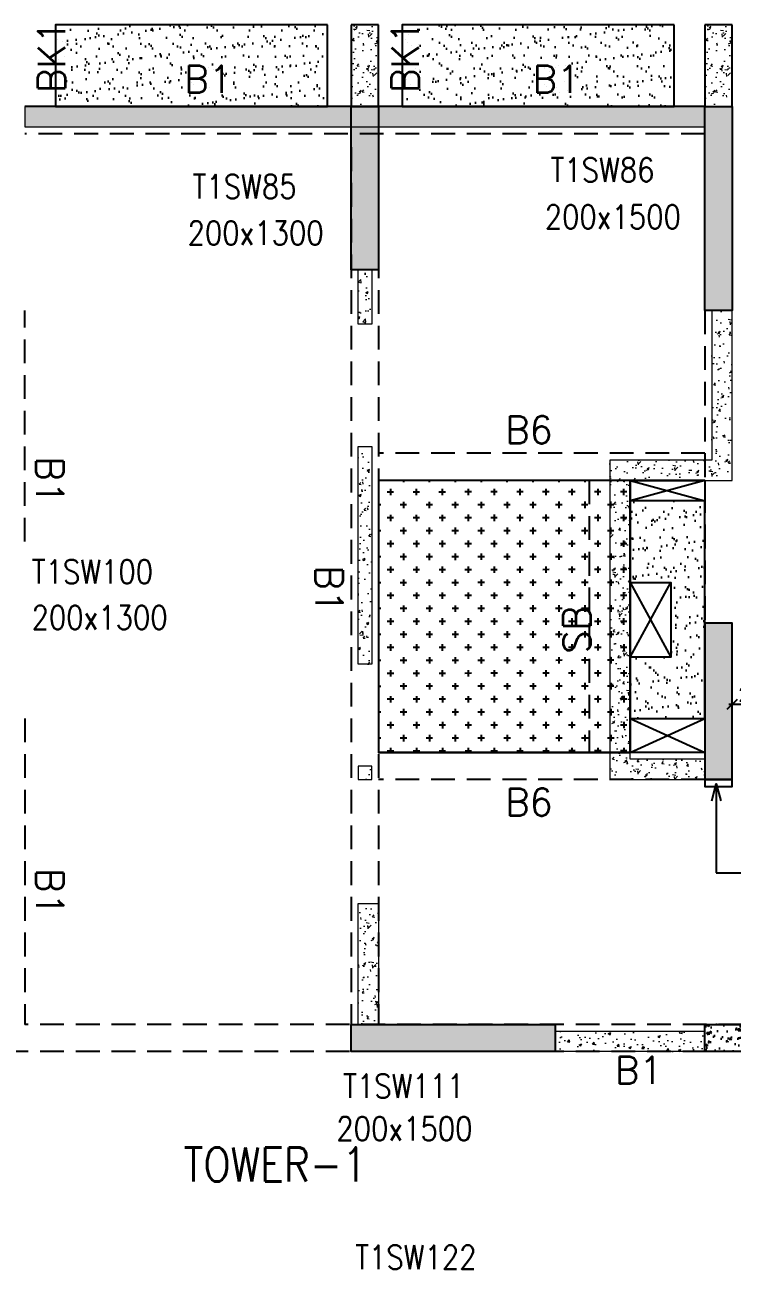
# Model space of a CAD drawing. Header units: millimetres. Extents: x 1078357 to 2594950, y -4969473 to -4636555.
# Drawn here: x 1754625 to 1759825, y -4666730 to -4657581 of the extents above; entities that cross this region are included whole.
import ezdxf

# ---------------------------------------------------------------- set-up
doc = ezdxf.new("R2010")
doc.units = ezdxf.units.MM
doc.header["$PDMODE"] = 35
for name, pattern in [('CONTINOUS', [0]), ('HIDDEN', [0.375, 0.25, -0.125]), ('New Retail block$0$CONTINOUS', [0])]:
    doc.linetypes.add(name, pattern=pattern)
doc.layers.get('0').update_dxf_attribs({"lineweight": 0})
doc.layers.get('Defpoints').update_dxf_attribs({"lineweight": 0})
for name, color, linetype, lineweight in [('A-_ANOTDIMA_D-', 6, 'Continuous', 13), ('COL. NO.', 30, 'Continuous', 25), ('COL. SIZE', 7, 'Continuous', 25), ('DIM', 9, 'Continuous', 25), ('HATCH', 8, 'Continuous', 30), ('RCC UPSTAND', 43, 'Continuous', 30), ('S-NON STR RCC WALL', 8, 'Continuous', 0)]:
    doc.layers.add(name, color=color, linetype=linetype, lineweight=lineweight)
for name, color, linetype in [('B-200x325', 201, 'HIDDEN'), ('B-200x650', 241, 'HIDDEN'), ('B-300xSLAB THK.', 151, 'Continuous'), ('BK1-200x650', 241, 'HIDDEN'), ('DROP SLAB', 8, 'Continuous'), ('NON STR. RCC WALL', 6, 'Continuous'), ('S-COLUMN_SHEAR WALL', 1, 'Continuous'), ('S-PROJECTION', 54, 'New Retail block$0$CONTINOUS'), ('SLAB FOLD', 8, 'Continuous'), ('TEXT', 7, 'Continuous')]:
    doc.layers.add(name, color=color, linetype=linetype)
doc.styles.add('Roman', font='romans')
doc.styles.add('ROMANS', font='romans.shx', dxfattribs={"width": 0.85})
doc.dimstyles.new('HARESH', dxfattribs={"dimtxt": 150, "dimasz": 75, "dimexe": 0, "dimexo": 0, "dimgap": 25, "dimtad": 1, "dimdec": 0, "dimdsep": 46, "dimtxsty": 'Roman', "dimblk": 'OBLIQUE', "dimcen": 225, "dimdle": 25, "dimclrd": 2, "dimclre": 2, "dimclrt": 7, "dimadec": 8, "dimazin": 1, "dimtfac": 1, "dimtdec": 0, "dimtmove": 0, "dimatfit": 0, "dimfxl": 1, "dimlwd": -1, "dimlwe": -1, "dimarcsym": 0})

# ---------------------------------------------------------------- blocks, each defined once
blk = doc.blocks.new('_Oblique')
at = {"color": 0, "linetype": 'ByBlock', "lineweight": -2}
blk.add_line((-0.5, -0.5), (0.5, 0.5), dxfattribs=at)
blk = doc.blocks.new('*D1417')
at = {"layer": 'Defpoints', "color": 0, "ltscale": 700, "transparency": 16777216}
for p in [(1759824.7, -4662578.2), (1759824.7, -4662980.3, 0), (1760499.3, -4662980.3, 0)]:
    blk.add_point(p, dxfattribs=at)
at = {"layer": 'DIM', "color": 2, "ltscale": 700, "transparency": 16777216}
for p, q in [((1760524.3, -4662578.2), (1759799.7, -4662578.2)), ((1759824.7, -4662980.3), (1759824.7, -4662578.2)), ((1760499.3, -4662980.3), (1760499.3, -4662578.2))]:
    blk.add_line(p, q, dxfattribs=at)
at = {"layer": 'DIM', "color": 2, "ltscale": 700, "transparency": 16777216, "xscale": 75, "yscale": 75, "zscale": 75, "rotation": 180}
blk.add_blockref('_Oblique', (1759824.7, -4662578.2), dxfattribs=at)
at = {"layer": 'DIM', "color": 2, "ltscale": 700, "transparency": 16777216, "xscale": 75, "yscale": 75, "zscale": 75}
blk.add_blockref('_Oblique', (1760499.3, -4662578.2), dxfattribs=at)
at = {"layer": 'DIM', "color": 7, "ltscale": 700, "transparency": 16777216, "insert": (1760162, -4662503.2), "char_height": 150, "attachment_point": 5, "style": 'Roman'}
blk.add_mtext('{\\H0.666667x;200x650}', dxfattribs=at)
blk = doc.blocks.new('G$CD63B60BD')
at = {"layer": 'COL. NO.', "linetype": 'Continuous', "style": 'ROMANS', "width": 0.85}
for s, p in [('T1SW86', (61839.4, 15346.7, -320.4)), ('T1SW85', (59207.6, 15224, -320.4)), ('T1SW100', (58025.2, 12391.2, -320.4)), ('T1SW111', (60314.4, 8609.2, -320.4)), ('T1SW122', (60403.1, 7350.6, -320.4))]:
    blk.add_text(s, height=175, dxfattribs=at).set_placement(p)
at = {"layer": 'COL. SIZE', "linetype": 'Continuous', "style": 'ROMANS', "width": 0.85}
for s, p in [('200x1500', (61797.3, 15000.9, -320.4)), ('200x1300', (59170.8, 14882.7, -320.4)), ('200x1300', (58024, 12054.3, -320.4)), ('200x1500', (60265.2, 8295.7, -320.4))]:
    blk.add_text(s, height=175, dxfattribs=at).set_placement(p)

msp = doc.modelspace()

# ---------------------------------------------------------------- hatches: boundary and pattern name
at = {"layer": 'DROP SLAB'}
h = msp.add_hatch(dxfattribs=at)
h.set_pattern_fill('CROSS', color=8, scale=15, angle=0.03079)
h.set_pattern_definition([(180.03079016, (-1567767.08, 9379525.57), (-95.1987999, -95.3011726), [47.625, -142.875]), (270.03079016, (-1567790.905, 9379549.37), (95.3011726, -95.1987999), [47.625, -142.875])])
h.paths.add_polyline_path([(1759074.4, -4660931), (1757224.6, -4660931.2), (1757224.6, -4662931.1), (1759074.4, -4662930.9)])
at = {"layer": 'HATCH'}
h = msp.add_hatch(dxfattribs=at)
h.set_pattern_fill('AR-SAND', color=8, scale=3, angle=179.97015)
h.set_pattern_definition([(37.4701541, (-1188308.67, 9329389.39), (-4.7236114, 146.8264517), [0, -115.824, 0, -129.54, 0, -123.825]), (7.4701541, (-1188308.67, 9329389.4), (134.9689868, 214.9772528), [0, -62.484, 0, -104.394, 0, -40.005]), (327.4701541, (-1188402.4, 9329389.44), (237.2979035, 0.3075449), [0, -38.1, 0, -137.16, 0, -179.07]), (317.4701541, (-1188402.4, 9329389.44), (229.1017424, 66.759465), [0, -19.05, 0, -89.916, 0, -102.87])])
h.paths.add_polyline_path([(1756849.9, -4657580.9), (1754849.9, -4657580.9), (1754849.9, -4658180.8), (1756849.9, -4658180.8)])
h = msp.add_hatch(dxfattribs=at)
h.set_pattern_fill('AR-SAND', color=8, scale=3, angle=179.97015)
h.set_pattern_definition([(37.4701541, (-1190858.67, 9329389.39), (-4.7236114, 146.8264517), [0, -115.824, 0, -129.54, 0, -123.825]), (7.4701541, (-1190858.67, 9329389.4), (134.9689868, 214.9772528), [0, -62.484, 0, -104.394, 0, -40.005]), (327.4701541, (-1190952.4, 9329389.44), (237.2979035, 0.3075449), [0, -38.1, 0, -137.16, 0, -179.07]), (317.4701541, (-1190952.4, 9329389.44), (229.1017424, 66.759465), [0, -19.05, 0, -89.916, 0, -102.87])])
h.paths.add_polyline_path([(1759399.9, -4657580.9), (1757399.9, -4657580.9), (1757399.9, -4658180.8), (1759399.9, -4658180.8)])
h = msp.add_hatch(dxfattribs=at)
h.set_pattern_fill('AR-SAND', color=8, scale=3, angle=0.02985)
h.set_pattern_definition([(37.47015413, (-3272408.95, 18697427.78), (-4.72361136, 146.8264517), [0, -115.824, 0, -129.54, 0, -123.825]), (7.4701541, (-3272408.95, 18697427.78), (134.9689868, 214.9772528), [0, -62.484, 0, -104.394, 0, -40.005]), (327.4701541, (-3272502.67, 18697427.83), (237.2979035, 0.3075449), [0, -38.1, 0, -137.16, 0, -179.07]), (317.4701541, (-3272502.67, 18697427.83), (229.1017424, 66.759465), [0, -19.05, 0, -89.916, 0, -102.87])])
h.paths.add_polyline_path([(1759624.1, -4661080.8), (1759074.1, -4661080.8), (1759074.1, -4661680.9), (1759374, -4661680.9), (1759374, -4662230.8), (1759074.1, -4662230.8), (1759074.1, -4662680.8), (1759624, -4662680.8)])
at = {"layer": 'RCC UPSTAND'}
h = msp.add_hatch(dxfattribs=at)
h.set_pattern_fill('AR-CONC', color=8, scale=20, angle=90)
h.set_pattern_definition([(140, (-1448750.34, -7202350.42), (12.550427, 143.4520365), [15, -165]), (85, (-1448750.34, -7202350.42), (-150.438427, -27.7502667), [12, -132]), (190.4514445, (-1448749.3, -7202338.47), (-137.887998, 115.7017693), [12.7480384, -140.2284224]), (136.1842, (-1448790.34, -7202350.42), (33.103856, 213.448266), [22.5, -247.5]), (186.6356355, (-1448787.58, -7202332.63), (-194.82372, 186.932389), [19.122068, -210.342752]), (81.184164, (-1448790.34, -7202350.42), (-194.82372, 186.932389), [18, -198]), (111, (-1448780.34, -7202330.42), (80.523778, 119.3814104), [15, -165]), (56, (-1448780.34, -7202330.42), (-145.030009, 48.6630664), [12, -132]), (161.4514447, (-1448773.63, -7202320.47), (-64.5062306, 168.0444753), [12.748038, -140.2284224]), (127.5, (-1448750.344, -7202350.42), (-66.57877077, 2.43197106), [0, -130.4, 0, -134, 0, -132.5]), (97.5, (-1448750.344, -7202350.42), (-78.8823424, 52.6139075), [0, -76.4, 0, -127.4, 0, -50.5]), (57.5, (-1448750.344, -7202395.02), (4.51097435, 106.7644872), [0, -50, 0, -156, 0, -207]), (47.5, (-1448750.34, -7202415.02), (-20.0209965, 116.6372339), [0, -65, 0, -103.6, 0, -147])])
h.paths.add_polyline_path([(1760949.7, -4664930.9), (1760949.7, -4665130.9), (1759624.7, -4665130.9), (1759624.7, -4664930.9)])
at = {"layer": 'S-COLUMN_SHEAR WALL', "lineweight": 25}
h = msp.add_hatch(color=1, dxfattribs=at)
h.dxf.hatch_style = 1
h.paths.add_polyline_path([(1757024.7, -4659380.9), (1757224.7, -4659380.9), (1757224.7, -4658180.9), (1757024.7, -4658180.9)])
at = {"layer": 'S-COLUMN_SHEAR WALL', "lineweight": 25, "extrusion": (-1.00316e-06, 2.11765e-11, 1)}
h = msp.add_hatch(color=1, dxfattribs=at)
h.dxf.hatch_style = 1
h.paths.add_polyline_path([(1759624.7, -4658180.9), (1759824.7, -4658180.9), (1759824.7, -4659680.8), (1759624.7, -4659680.8)])
h = msp.add_hatch(color=1, dxfattribs=at)
h.dxf.hatch_style = 1
h.paths.add_polyline_path([(1759624.7, -4663130.9), (1759824.7, -4663130.9), (1759824.7, -4661980.9), (1759624.7, -4661980.9)])
at = {"layer": 'S-COLUMN_SHEAR WALL', "lineweight": 25}
h = msp.add_hatch(color=1, dxfattribs=at)
h.dxf.hatch_style = 1
h.paths.add_polyline_path([(1757024.7, -4664930.8), (1758524.7, -4664930.8), (1758524.7, -4665130.8), (1757024.7, -4665130.8)])
at = {"layer": 'S-NON STR RCC WALL'}
h = msp.add_hatch(dxfattribs=at)
h.set_pattern_fill('AR-CONC', color=256, angle=180)
h.set_pattern_definition([(50, (-6776820.1, 32897507.36), (182.184669, -15.93908554), [19.05, -209.55]), (355, (-6776820.1, 32897507.36), (-35.2434214, 191.0568452), [15.24, -167.6405842]), (100.4514447, (-6776804.92, 32897506.04), (146.9412471, 175.1177519), [16.1900088, -178.0902446]), (46.1842, (-6776820.1, 32897558.16), (271.0790409, -42.0423279), [28.575, -314.325]), (96.6355576, (-6776797.51, 32897554.66), (237.404134, 247.4261246), [24.2850231, -267.1356082]), (351.1841512, (-6776820.1, 32897558.16), (237.404134, 247.4261246), [22.859967, -251.459732]), (21, (-6776794.7, 32897545.46), (151.61439127, -102.2651982), [19.05, -209.55]), (326, (-6776794.7, 32897545.46), (61.80202835, 184.1879661), [15.24, -167.64]), (71.451445, (-6776782.07, 32897536.94), (213.4164193, 81.9227689), [16.1900088, -178.0899376]), (37.5, (-6776820.104, 32897507.364), (3.08860325, 84.55503887), [0, -165.608, 0, -170.18, 0, -168.275]), (7.5, (-6776820.1, 32897507.36), (66.8196625, 100.18057482), [0, -97.028, 0, -161.798, 0, -64.135]), (327.5, (-6776876.746, 32897507.364), (135.59059517, -5.72874399), [0, -63.5, 0, -198.12, 0, -262.89]), (317.5, (-6776902.15, 32897507.36), (148.1291814, 25.42649103), [0, -82.55, 0, -131.572, 0, -186.69])])
h.paths.add_polyline_path([(1757224.7, -4658180.8), (1757224.7, -4657580.8), (1757024.7, -4657580.8), (1757024.7, -4658180.8), (1757224.7, -4658180.8)], is_closed=False)
h = msp.add_hatch(dxfattribs=at)
h.set_pattern_fill('AR-CONC', color=256, angle=180)
h.set_pattern_definition([(50, (-6774220.1, 32897507.36), (182.184669, -15.93908554), [19.05, -209.55]), (355, (-6774220.1, 32897507.36), (-35.2434214, 191.0568452), [15.24, -167.6405842]), (100.4514447, (-6774204.92, 32897506.04), (146.9412471, 175.1177519), [16.1900088, -178.0902446]), (46.1842, (-6774220.1, 32897558.16), (271.0790409, -42.0423279), [28.575, -314.325]), (96.6355576, (-6774197.51, 32897554.66), (237.404134, 247.4261246), [24.2850231, -267.1356082]), (351.1841512, (-6774220.1, 32897558.16), (237.404134, 247.4261246), [22.859967, -251.459732]), (21, (-6774194.7, 32897545.46), (151.61439127, -102.2651982), [19.05, -209.55]), (326, (-6774194.7, 32897545.46), (61.80202835, 184.1879661), [15.24, -167.64]), (71.451445, (-6774182.07, 32897536.94), (213.4164193, 81.9227689), [16.1900088, -178.0899376]), (37.5, (-6774220.104, 32897507.364), (3.08860325, 84.55503887), [0, -165.608, 0, -170.18, 0, -168.275]), (7.5, (-6774220.1, 32897507.36), (66.8196625, 100.18057482), [0, -97.028, 0, -161.798, 0, -64.135]), (327.5, (-6774276.746, 32897507.364), (135.59059517, -5.72874399), [0, -63.5, 0, -198.12, 0, -262.89]), (317.5, (-6774302.15, 32897507.36), (148.1291814, 25.42649103), [0, -82.55, 0, -131.572, 0, -186.69])])
h.paths.add_polyline_path([(1759824.7, -4658180.8), (1759824.7, -4657580.8), (1759624.7, -4657580.8), (1759624.7, -4658180.8), (1759824.7, -4658180.8)], is_closed=False)
h = msp.add_hatch(dxfattribs=at)
h.set_pattern_fill('AR-CONC', color=256)
h.set_pattern_definition([(50, (-5739970.31, 27975610.97), (182.184669, -15.93908554), [19.05, -209.55]), (355, (-5739970.31, 27975610.97), (-35.2434214, 191.0568452), [15.24, -167.6405842]), (100.4514447, (-5739955.13, 27975609.64), (146.9412471, 175.1177519), [16.1900088, -178.0902446]), (46.1842, (-5739970.31, 27975661.77), (271.0790409, -42.042328), [28.575, -314.325]), (96.6355576, (-5739947.72, 27975658.27), (237.404134, 247.4261246), [24.2850231, -267.1356082]), (351.1841512, (-5739970.3, 27975661.77), (237.404134, 247.4261246), [22.859967, -251.459732]), (21, (-5739944.91, 27975649.07), (151.6143913, -102.2651982), [19.05, -209.55]), (326, (-5739944.91, 27975649.07), (61.8020283, 184.1879661), [15.24, -167.64]), (71.451445, (-5739932.28, 27975640.55), (213.4164193, 81.9227689), [16.1900088, -178.0899376]), (37.5, (-5739970.31, 27975610.97), (3.08860325, 84.55503887), [0, -165.608, 0, -170.18, 0, -168.275]), (7.5, (-5739970.31, 27975610.97), (66.8196625, 100.18057482), [0, -97.028, 0, -161.798, 0, -64.135]), (327.5, (-5740026.954, 27975610.97), (135.59059517, -5.72874399), [0, -63.5, 0, -198.12, 0, -262.89]), (317.5, (-5740052.35, 27975610.97), (148.1291814, 25.42649103), [0, -82.55, 0, -131.572, 0, -186.69])])
h.paths.add_polyline_path([(1759621.9, -4658180.9), (1754624.9, -4658180.9), (1754624.9, -4658330.9), (1759621.9, -4658330.9)])
h = msp.add_hatch(dxfattribs=at)
h.set_pattern_fill('AR-CONC', color=256, angle=180)
h.set_pattern_definition([(50, (1757138.12, -4712688.38), (182.18467, -15.9391), [19.05, -209.55]), (355, (1757138.12, -4712688.38), (-35.2434, 191.05685), [15.24, -167.6406]), (100.45144, (1757153.3, -4712689.7), (146.94125, 175.11775), [16.19, -178.09024]), (46.1842, (1757138.12, -4712637.58), (271.079, -42.0423), [28.575, -314.325]), (96.63556, (1757160.7, -4712641.08), (237.4041, 247.4261), [24.285, -267.1356]), (351.18415, (1757138.12, -4712637.58), (237.4041, 247.4261), [22.86, -251.4597]), (21, (1757163.52, -4712650.28), (151.6144, -102.2652), [19.05, -209.55]), (326, (1757163.52, -4712650.28), (61.802, 184.18797), [15.24, -167.64]), (71.45144, (1757176.16, -4712658.8), (213.4164, 81.92277), [16.19, -178.08994]), (37.5, (1757138.12, -4712688.38), (3.0886, 84.55504), [0, -165.608, 0, -170.18, 0, -168.275]), (7.5, (1757138.12, -4712688.38), (66.81966, 100.18057), [0, -97.028, 0, -161.798, 0, -64.135]), (327.5, (1757081.48, -4712688.38), (135.590595, -5.72874), [0, -63.5, 0, -198.12, 0, -262.89]), (317.5, (1757056.08, -4712688.38), (148.12918, 25.4265), [0, -82.55, 0, -131.572, 0, -186.69])])
h.paths.add_polyline_path([(1757074.9, -4659380.9), (1757174.9, -4659380.9), (1757174.9, -4659780.9), (1757074.9, -4659780.9)])
h = msp.add_hatch(dxfattribs=at)
h.set_pattern_fill('AR-CONC', color=256)
h.set_pattern_definition([(50, (-4642745.6, 23291591.78), (182.184669, -15.9390855), [19.05, -209.55]), (355, (-4642745.6, 23291591.78), (-35.2434214, 191.0568452), [15.24, -167.6405842]), (100.4514447, (-4642730.41, 23291590.45), (146.9412471, 175.1177519), [16.1900088, -178.0902446]), (46.1842, (-4642745.6, 23291642.58), (271.0790409, -42.042328), [28.575, -314.325]), (96.6355576, (-4642723, 23291639.08), (237.404134, 247.4261246), [24.2850231, -267.1356082]), (351.1841512, (-4642745.6, 23291642.58), (237.404134, 247.4261246), [22.859967, -251.459732]), (21, (-4642720.2, 23291629.88), (151.6143913, -102.2651982), [19.05, -209.55]), (326, (-4642720.2, 23291629.88), (61.8020283, 184.1879661), [15.24, -167.64]), (71.451445, (-4642707.56, 23291621.36), (213.4164193, 81.9227689), [16.1900088, -178.0899376]), (37.5, (-4642745.6, 23291591.78), (3.08860325, 84.55503887), [0, -165.608, 0, -170.18, 0, -168.275]), (7.5, (-4642745.6, 23291591.78), (66.8196625, 100.18057482), [0, -97.028, 0, -161.798, 0, -64.135]), (327.5, (-4642802.24, 23291591.78), (135.59059517, -5.728744), [0, -63.5, 0, -198.12, 0, -262.89]), (317.5, (-4642827.64, 23291591.78), (148.1291814, 25.42649103), [0, -82.55, 0, -131.572, 0, -186.69])])
h.paths.add_polyline_path([(1758924.9, -4660780.9), (1758924.9, -4663130.9), (1759624.9, -4663130.9), (1759624.9, -4662980.9), (1759074.9, -4662980.9), (1759074.9, -4660930.9), (1759824.9, -4660930.9), (1759824.9, -4659680.8), (1759674.9, -4659680.8), (1759674.9, -4660780.9)])
h = msp.add_hatch(dxfattribs=at)
h.set_pattern_fill('AR-CONC', color=256, angle=180)
h.set_pattern_definition([(50, (2854362.84, -9396707.56), (182.184669, -15.9390855), [19.05, -209.55]), (355, (2854362.84, -9396707.56), (-35.2434214, 191.056845), [15.24, -167.640584]), (100.4514447, (2854378.02, -9396708.9), (146.941247, 175.117752), [16.190009, -178.0902446]), (46.1842, (2854362.84, -9396656.76), (271.079041, -42.042328), [28.575, -314.325]), (96.6355576, (2854385.43, -9396660.27), (237.404134, 247.426125), [24.285023, -267.135608]), (351.184151, (2854362.84, -9396656.76), (237.404134, 247.426125), [22.859967, -251.459732]), (21, (2854388.24, -9396669.46), (151.6143913, -102.265198), [19.05, -209.55]), (326, (2854388.24, -9396669.46), (61.802028, 184.187966), [15.24, -167.64]), (71.451445, (2854400.87, -9396677.99), (213.416419, 81.922769), [16.190009, -178.0899376]), (37.5, (2854362.84, -9396707.564), (3.08860325, 84.5550389), [0, -165.608, 0, -170.18, 0, -168.275]), (7.5, (2854362.84, -9396707.56), (66.8196625, 100.1805748), [0, -97.028, 0, -161.798, 0, -64.135]), (327.5, (2854306.2, -9396707.564), (135.5905952, -5.728744), [0, -63.5, 0, -198.12, 0, -262.89]), (317.5, (2854280.8, -9396707.56), (148.1291814, 25.426491), [0, -82.55, 0, -131.572, 0, -186.69])])
h.paths.add_polyline_path([(1757074.9, -4660680.9), (1757174.9, -4660680.9), (1757174.9, -4662280.9), (1757074.9, -4662280.9)])
h = msp.add_hatch(dxfattribs=at)
h.set_pattern_fill('AR-CONC', color=256, angle=180)
h.set_pattern_definition([(50, (2854349.62, -9398072.23), (182.184669, -15.9390855), [19.05, -209.55]), (355, (2854349.62, -9398072.23), (-35.2434214, 191.056845), [15.24, -167.640584]), (100.4514447, (2854364.8, -9398073.56), (146.941247, 175.117752), [16.190009, -178.0902446]), (46.1842, (2854349.62, -9398021.43), (271.079041, -42.042328), [28.575, -314.325]), (96.6355576, (2854372.21, -9398024.93), (237.404134, 247.426125), [24.285023, -267.135608]), (351.184151, (2854349.62, -9398021.43), (237.404134, 247.426125), [22.859967, -251.459732]), (21, (2854375.02, -9398034.13), (151.6143913, -102.265198), [19.05, -209.55]), (326, (2854375.02, -9398034.13), (61.802028, 184.187966), [15.24, -167.64]), (71.451445, (2854387.66, -9398042.65), (213.416419, 81.922769), [16.190009, -178.0899376]), (37.5, (2854349.625, -9398072.23), (3.08860325, 84.5550389), [0, -165.608, 0, -170.18, 0, -168.275]), (7.5, (2854349.625, -9398072.23), (66.8196625, 100.1805748), [0, -97.028, 0, -161.798, 0, -64.135]), (327.5, (2854292.98, -9398072.23), (135.5905952, -5.728744), [0, -63.5, 0, -198.12, 0, -262.89]), (317.5, (2854267.58, -9398072.23), (148.1291814, 25.426491), [0, -82.55, 0, -131.572, 0, -186.69])])
h.paths.add_polyline_path([(1757074.9, -4663130.9), (1757174.9, -4663130.9), (1757174.9, -4663030.9), (1757074.9, -4663030.9)])
h = msp.add_hatch(dxfattribs=at)
h.set_pattern_fill('AR-CONC', color=256, angle=180)
h.set_pattern_definition([(50, (-5694460.06, 27975610.96), (182.184669, -15.93908554), [19.05, -209.55]), (355, (-5694460.06, 27975610.96), (-35.2434214, 191.0568452), [15.24, -167.6405842]), (100.4514447, (-5694444.88, 27975609.63), (146.9412471, 175.1177519), [16.1900088, -178.0902446]), (46.1842, (-5694460.06, 27975661.76), (271.0790409, -42.042328), [28.575, -314.325]), (96.6355576, (-5694437.47, 27975658.26), (237.404134, 247.4261246), [24.2850231, -267.1356082]), (351.1841512, (-5694460.06, 27975661.76), (237.404134, 247.4261246), [22.859967, -251.459732]), (21, (-5694434.66, 27975649.06), (151.6143913, -102.2651982), [19.05, -209.55]), (326, (-5694434.66, 27975649.06), (61.8020283, 184.1879661), [15.24, -167.64]), (71.451445, (-5694422.02, 27975640.54), (213.4164193, 81.9227689), [16.1900088, -178.0899376]), (37.5, (-5694460.06, 27975610.96), (3.08860325, 84.55503887), [0, -165.608, 0, -170.18, 0, -168.275]), (7.5, (-5694460.06, 27975610.96), (66.8196625, 100.18057482), [0, -97.028, 0, -161.798, 0, -64.135]), (327.5, (-5694516.7, 27975610.96), (135.59059517, -5.72874399), [0, -63.5, 0, -198.12, 0, -262.89]), (317.5, (-5694542.1, 27975610.96), (148.1291814, 25.42649103), [0, -82.55, 0, -131.572, 0, -186.69])])
h.paths.add_polyline_path([(1757074.9, -4664040.9), (1757224.9, -4664040.9), (1757224.9, -4664930.8), (1757074.9, -4664930.8)])
at = {"layer": 'S-NON STR RCC WALL', "ltscale": 700}
h = msp.add_hatch(dxfattribs=at)
h.set_pattern_fill('AR-CONC', color=256)
h.set_pattern_definition([(50, (1718558.5, -4720954.86), (182.18467, -15.9391), [19.05, -209.55]), (355, (1718558.5, -4720954.86), (-35.2434, 191.05685), [15.24, -167.6406]), (100.45144, (1718573.68, -4720956.18), (146.94125, 175.11775), [16.19, -178.09024]), (46.1842, (1718558.5, -4720904.06), (271.07904, -42.0423), [28.575, -314.325]), (96.63556, (1718581.1, -4720907.56), (237.4041, 247.4261), [24.285, -267.1356]), (351.18415, (1718558.5, -4720904.06), (237.4041, 247.4261), [22.86, -251.4597]), (21, (1718583.9, -4720916.76), (151.6144, -102.2652), [19.05, -209.55]), (326, (1718583.9, -4720916.76), (61.80203, 184.18797), [15.24, -167.64]), (71.45144, (1718596.54, -4720925.28), (213.4164, 81.92277), [16.19, -178.08994]), (37.5, (1718558.5, -4720954.856), (3.088603, 84.55504), [0, -165.608, 0, -170.18, 0, -168.275]), (7.5, (1718558.5, -4720954.86), (66.81966, 100.18057), [0, -97.028, 0, -161.798, 0, -64.135]), (327.5, (1718501.86, -4720954.856), (135.590595, -5.728744), [0, -63.5, 0, -198.12, 0, -262.89]), (317.5, (1718476.46, -4720954.86), (148.12918, 25.4265), [0, -82.55, 0, -131.572, 0, -186.69])])
h.paths.add_polyline_path([(1759624.7, -4665130.8), (1758524.7, -4665130.8), (1758524.7, -4664980.9), (1759624.7, -4664980.9)])

# ---------------------------------------------------------------- linework, layer by layer
at = {"layer": 'B-200x325', "ltscale": 700}
for p, q in [((1759624.6, -4660731.2, 0), (1757224.7, -4660731.2, 0)), ((1759624.4, -4663131, 0), (1757224.6, -4663131, 0))]:
    msp.add_line(p, q, dxfattribs=at)
at = {"layer": 'B-200x325', "linetype": 'Continuous', "ltscale": 700}
for p, q in [((1759624.6, -4660931.2, 0), (1757224.7, -4660931.2, 0)), ((1759624.4, -4662931, 0), (1757224.6, -4662931, 0))]:
    msp.add_line(p, q, dxfattribs=at)
at = {"layer": 'B-200x650', "linetype": 'CONTINOUS', "ltscale": 700}
for p, q in [((1757224.6, -4657580.8, 0), (1757024.6, -4657580.8, 0)), ((1757024.6, -4657580.8, 0), (1757024.7, -4658180.8, 0)), ((1757224.6, -4658180.8, 0), (1757224.6, -4657580.8, 0)), ((1759824.6, -4657580.8, 0), (1759624.6, -4657580.8, 0)), ((1759624.6, -4657580.8, 0), (1759624.7, -4658180.8, 0)), ((1759824.6, -4658180.8, 0), (1759824.6, -4657580.8, 0)), ((1759624.9, -4658180.8, 0), (1754624.9, -4658180.8, 0))]:
    msp.add_line(p, q, dxfattribs=at)
at = {"layer": 'B-200x650', "linetype": 'HIDDEN', "ltscale": 700}
for p, q in [((1759624.9, -4658380.8, 0), (1754624.9, -4658380.8, 0)), ((1757024.9, -4658480.9, 0), (1757024.9, -4664930.8, 0)), ((1757224.9, -4658480.9, 0), (1757224.9, -4664930.8, 0)), ((1754624.9, -4661380.8, 0), (1754624.9, -4659680.8, 0)), ((1759624.9, -4659680.8, 0), (1759624.9, -4662180.9, 0)), ((1754624.9, -4662680.9, 0), (1754624.9, -4664930.8, 0)), ((1760949.7, -4664930.8, 0), (1754624.9, -4664930.8, 0)), ((1760949.7, -4665130.8, 0), (1748749.7, -4665130.8, 0))]:
    msp.add_line(p, q, dxfattribs=at)
at = {"layer": 'B-300xSLAB THK.', "linetype": 'HIDDEN', "ltscale": 700}
msp.add_line((1758774.4, -4660931.2, 0), (1758774.4, -4662931, 0), dxfattribs=at)
at = {"layer": 'B-300xSLAB THK.', "linetype": 'ByBlock', "ltscale": 700}
msp.add_line((1759074.4, -4660931.2, 0), (1759074.4, -4662931, 0), dxfattribs=at)
at = {"layer": 'BK1-200x650', "linetype": 'Continuous', "ltscale": 700, "elevation": 0}
msp.add_lwpolyline([(1759825, -4663130.9), (1759624.9, -4663130.9), (1759624.9, -4663181.1), (1759825, -4663181.1)], close=True, dxfattribs=at)
at = {"layer": 'DROP SLAB', "color": 3, "linetype": 'CONTINOUS', "ltscale": 500}
for p, q in [((1759624.4, -4660930.9, 0), (1759074.4, -4661080.9, 0)), ((1759075.2, -4660931.1, 0), (1759624.4, -4661080.9, 0)), ((1759074.7, -4661680.8, 0), (1759374.7, -4662230.8, 0)), ((1759074.7, -4662230.8, 0), (1759374.7, -4661680.8, 0)), ((1759074.8, -4662680.9, 0), (1759624.7, -4662930.9, 0)), ((1759074.8, -4662930.9, 0), (1759624.8, -4662680.9, 0))]:
    msp.add_line(p, q, dxfattribs=at)
at = {"layer": 'DROP SLAB', "color": 3, "linetype": 'CONTINOUS', "ltscale": 500, "elevation": 0}
for points in [[(1759074.4, -4660931), (1757224.6, -4660931.2), (1757224.6, -4662931.1), (1759074.4, -4662930.9)], [(1759074.4, -4660931.1), (1759624.4, -4660931.1), (1759624.4, -4661080.9), (1759074.4, -4661080.9)], [(1759074.7, -4661680.8), (1759374.7, -4661680.8), (1759374.7, -4662230.8), (1759074.7, -4662230.8)], [(1759074.8, -4662680.9), (1759624.7, -4662680.9), (1759624.7, -4662930.9), (1759074.8, -4662930.9)]]:
    msp.add_lwpolyline(points, close=True, dxfattribs=at)
at = {"layer": 'NON STR. RCC WALL', "elevation": 0}
msp.add_lwpolyline([(1760949.7, -4664930.9), (1760949.7, -4665130.9), (1759624.7, -4665130.9), (1759624.7, -4664930.9)], close=True, dxfattribs=at)
at = {"layer": 'S-COLUMN_SHEAR WALL', "color": 1, "lineweight": 25, "elevation": 0}
for points in [[(1757024.7, -4658180.9), (1757224.7, -4658180.9), (1757224.7, -4659380.9), (1757024.7, -4659380.9)], [(1757024.7, -4664930.8), (1758524.7, -4664930.8), (1758524.7, -4665130.8), (1757024.7, -4665130.8)]]:
    msp.add_lwpolyline(points, close=True, dxfattribs=at)
at = {"layer": 'S-COLUMN_SHEAR WALL', "color": 1, "lineweight": 25, "extrusion": (-1.00316e-06, 2.11765e-11, 1), "elevation": -1.8}
for points in [[(1759624.7, -4658180.9), (1759824.7, -4658180.9), (1759824.7, -4659680.8), (1759624.7, -4659680.8)], [(1759624.7, -4663130.9), (1759824.7, -4663130.9), (1759824.7, -4661980.9), (1759624.7, -4661980.9)]]:
    msp.add_lwpolyline(points, close=True, dxfattribs=at)
at = {"layer": 'S-NON STR RCC WALL', "elevation": 0}
for points in [[(1759621.9, -4658180.9), (1754624.9, -4658180.9), (1754624.9, -4658330.9), (1759621.9, -4658330.9)], [(1757074.9, -4659380.9), (1757174.9, -4659380.9), (1757174.9, -4659780.9), (1757074.9, -4659780.9)], [(1758924.9, -4660780.9), (1758924.9, -4663130.9), (1759624.9, -4663130.9), (1759624.9, -4662980.9), (1759074.9, -4662980.9), (1759074.9, -4660930.9), (1759824.9, -4660930.9), (1759824.9, -4659680.8), (1759674.9, -4659680.8), (1759674.9, -4660780.9)]]:
    msp.add_lwpolyline(points, close=True, dxfattribs=at)
at = {"layer": 'S-NON STR RCC WALL', "ltscale": 700, "elevation": 0}
for points in [[(1757074.9, -4660680.9), (1757174.9, -4660680.9), (1757174.9, -4662280.9), (1757074.9, -4662280.9)], [(1757074.9, -4663130.9), (1757174.9, -4663130.9), (1757174.9, -4663030.9), (1757074.9, -4663030.9)], [(1757074.9, -4664040.9), (1757224.9, -4664040.9), (1757224.9, -4664930.8), (1757074.9, -4664930.8)], [(1759624.7, -4665130.8), (1758524.7, -4665130.8), (1758524.7, -4664980.9), (1759624.7, -4664980.9)]]:
    msp.add_lwpolyline(points, close=True, dxfattribs=at)
at = {"layer": 'S-PROJECTION', "elevation": 0}
for points in [[(1756849.9, -4657580.9), (1754849.9, -4657580.9), (1754849.9, -4658180.8), (1756849.9, -4658180.8)], [(1759399.9, -4657580.9), (1757399.9, -4657580.9), (1757399.9, -4658180.8), (1759399.9, -4658180.8)]]:
    msp.add_lwpolyline(points, close=True, dxfattribs=at)
at = {"layer": 'SLAB FOLD', "color": 8, "ltscale": 1000, "elevation": 0}
msp.add_lwpolyline([(1759624.1, -4661080.8), (1759074.1, -4661080.8), (1759074.1, -4661680.9), (1759374, -4661680.9), (1759374, -4662230.8), (1759074.1, -4662230.8), (1759074.1, -4662680.8), (1759624, -4662680.8), (1759624.1, -4661080.8)], dxfattribs=at)

# ---------------------------------------------------------------- block references
at = {"layer": 'A-_ANOTDIMA_D-', "color": 2, "ltscale": 700}
msp.add_blockref('G$CD63B60BD', (1696650, -4674080.9, 0), dxfattribs=at)

# ---------------------------------------------------------------- texts
at = {"layer": 'B-200x325', "linetype": 'Continuous', "ltscale": 700, "style": 'ROMANS'}
for p in [(1758155.1, -4660659.1, -2.7), (1758155.1, -4663396.2, -2.7)]:
    msp.add_text('B6', height=200, rotation=0.00055, dxfattribs=at).set_placement(p)
at = {"layer": 'B-200x650', "linetype": 'CONTINOUS', "ltscale": 700, "style": 'ROMANS'}
for p in [(1754920.3, -4658080.5, 50), (1757520.3, -4658080.5, 50)]:
    msp.add_text('BK1', height=200, rotation=90, dxfattribs=at).set_placement(p)
at = {"layer": 'B-200x650', "linetype": 'HIDDEN', "ltscale": 500, "style": 'ROMANS'}
for rotation, p in [(359.99906, (1755797.1, -4658080.5, -2.7)), (359.99906, (1758357.1, -4658080.5, -2.7)), (269.99906, (1754708.1, -4660755.8, -2.7)), (269.99906, (1756762.8, -4661555.8, -2.7)), (269.99906, (1754708, -4663782.8, -2.7)), (359.99906, (1758961.9, -4665368, -2.7))]:
    msp.add_text('B1', height=200, rotation=rotation, dxfattribs=at).set_placement(p)
at = {"layer": 'B-300xSLAB THK.', "linetype": 'Continuous', "ltscale": 700, "style": 'ROMANS'}
msp.add_text('SB', height=200, rotation=90.00094, dxfattribs=at).set_placement((1758783.4, -4662205.2, -2.7))
at = {"layer": 'TEXT', "color": 6, "insert": (1757139.4, -4665835.7, 0.1), "char_height": 250, "width": 162, "attachment_point": 3, "rotation": 0.00094, "style": 'ROMANS'}
msp.add_mtext('TOWER-1', dxfattribs=at)

# ---------------------------------------------------------------- dimensions: what is measured, and where the dimension line sits
at = {"layer": 'DIM', "ltscale": 700}
dim = msp.add_linear_dim(base=(1759824.7, -4662578.2, 0), p1=(1760499.3, -4662980.3, 0), p2=(1759824.7, -4662980.3, 0), text='{\\H0.666667x;200x650}', dimstyle='HARESH', override={"dimtxsty": 'Roman', "dimtmove": 1}, dxfattribs=at)
dim.commit()
dim.dimension.update_dxf_attribs({"geometry": '*D1417', "text_midpoint": (1760162, -4662503.2, 0)})

# ---------------------------------------------------------------- leaders
at = {"layer": 'BK1-200x650', "linetype": 'Continuous', "ltscale": 700}
msp.add_leader([(1759708.5, -4663161.2, 0), (1759708.5, -4663815.2, 0), (1759967.3, -4663815.2, 0)], dimstyle='HARESH', override={"dimasz": 125, "dimgap": 25, "dimtad": 0, "dimldrblk": 'Open30'}, dxfattribs=at)

doc.saveas('drawing.dxf')
